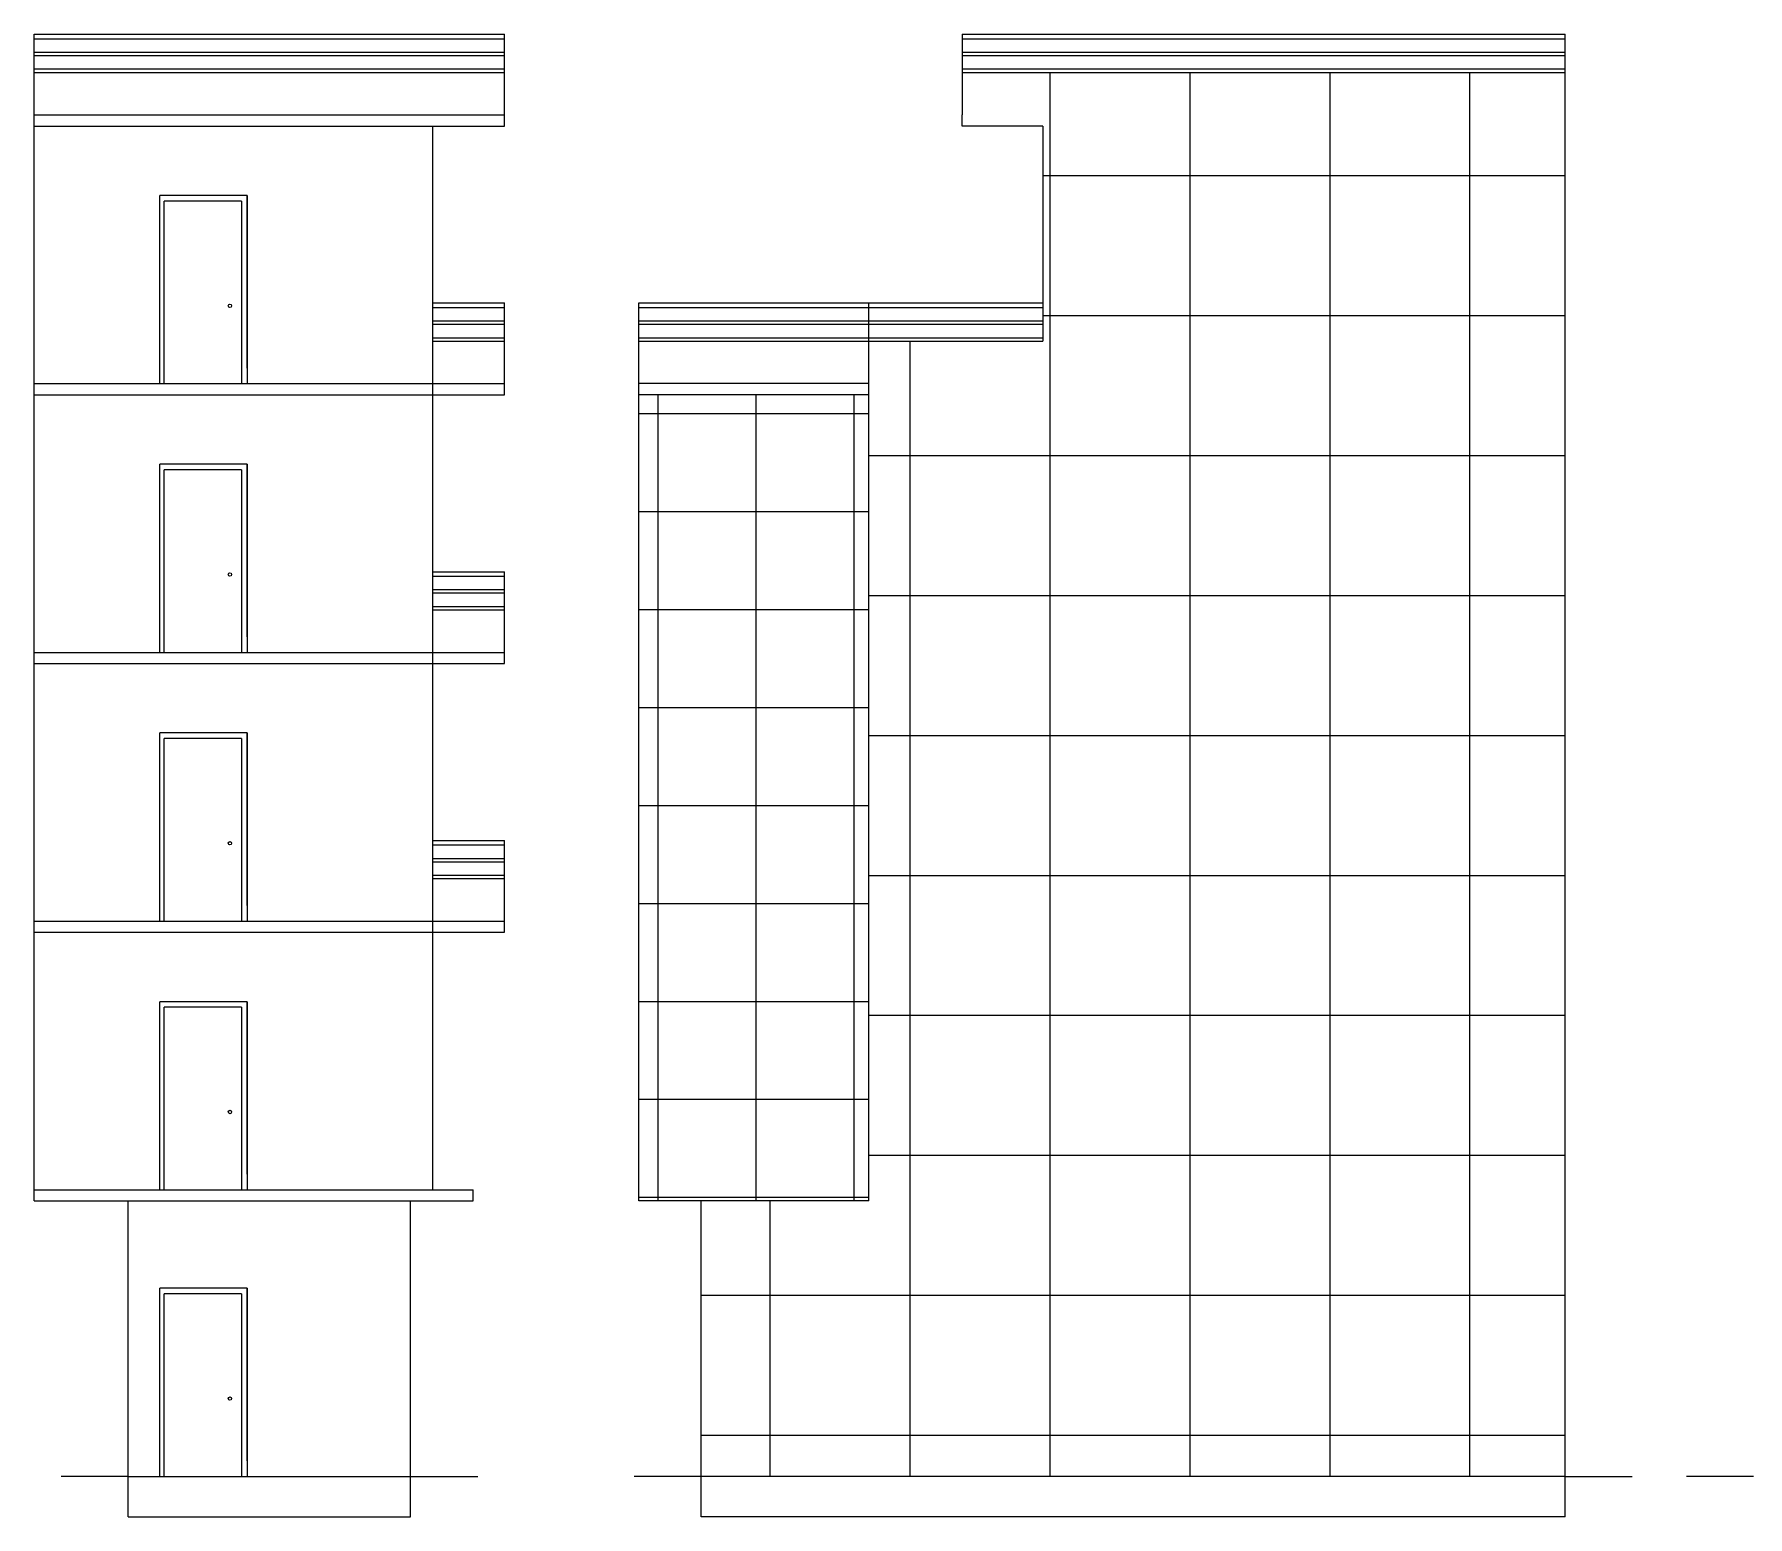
# Model space of a CAD drawing. Header units: inches. Extents: x 4069 to 291496, y -47643 to 12535.
# Drawn here: x 37239 to 38004, y 168 to 830 of the extents above; entities that cross this region are included whole.
import ezdxf

# ---------------------------------------------------------------- set-up
doc = ezdxf.new("R2010")
doc.units = ezdxf.units.IN
doc.header["$LTSCALE"] = 5
doc.header["$MEASUREMENT"] = 0
doc.layers.add('A-WALL', color=7, linetype='Continuous', lineweight=9)
doc.layers.add('DOOR', color=62, linetype='Continuous', lineweight=0)

msp = doc.modelspace()

# ---------------------------------------------------------------- hatches: boundary and pattern name
at = {"layer": 'A-WALL', "ltscale": 5}
h = msp.add_hatch(dxfattribs=at)
h.set_pattern_fill('ANSI37', color=256, scale=500, angle=45)
h.set_pattern_definition([(90, (6629.55, -608.095), (-62.5, 0), []), (180, (6629.55, -608.095), (-4e-15, -62.5), [])])
h.paths.add_polyline_path([(37922.04443, 813.03148), (37652.8022, 813.03148), (37652.8022, 794.03148), (37652.8022, 789.03148), (37688.8022, 789.03148), (37688.8022, 693.03148), (37611.12802, 693.03148), (37611.12802, 549.03148), (37611.12802, 429.03148), (37611.12802, 309.03148), (37536.34857, 309.03148), (37536.34857, 186.03148), (37922.04443, 186.03148)])
h = msp.add_hatch(dxfattribs=at)
h.set_pattern_fill('ANSI37', color=256, scale=350, angle=45)
h.set_pattern_definition([(90, (6629.553, -608.095), (-43.75, 0), []), (180, (6629.553, -608.095), (-4e-15, -43.75), [])])
h.paths.add_polyline_path([(37508.46516, 429.03148), (37508.46516, 309.03148), (37536.34857, 309.03148), (37611.12802, 309.03148), (37611.12802, 429.03148), (37611.12802, 549.03148), (37611.12802, 669.03148), (37508.46516, 669.03148), (37508.46516, 549.03148)])

# ---------------------------------------------------------------- linework, layer by layer
for p, q in [((37238.51154, 830.03148), (37448.51154, 830.03148)), ((37238.51154, 794.03148), (37238.51154, 830.03148)), ((37238.51154, 828.03148), (37448.51154, 828.03148)), ((37448.51154, 789.03148), (37448.51154, 830.03148)), ((37652.8022, 830.03148), (37922.04443, 830.03148)), ((37652.8022, 830.03148), (37652.8022, 794.03148)), ((37652.8022, 828.03148), (37922.04443, 828.03148)), ((37922.04443, 168.03148), (37922.04443, 830.03148)), ((37922.04443, 794.03148), (37922.04443, 830.03148)), ((37238.51154, 822.03148), (37448.51154, 822.03148)), ((37238.51154, 820.53148), (37448.51154, 820.53148)), ((37652.8022, 822.03148), (37922.04443, 822.03148)), ((37652.8022, 820.53148), (37922.04443, 820.53148)), ((37238.51154, 814.53148), (37448.51154, 814.53148)), ((37238.51154, 813.03148), (37448.51154, 813.03148)), ((37652.8022, 814.53148), (37922.04443, 814.53148)), ((37652.8022, 813.03148), (37922.04443, 813.03148)), ((37238.51154, 674.03148), (37238.51154, 794.03148)), ((37238.51154, 794.03148), (37448.51154, 794.03148)), ((37238.51154, 789.03148), (37448.51154, 789.03148)), ((37416.51154, 674.03148), (37416.51154, 789.03148)), ((37652.8022, 789.03148), (37652.8022, 794.03148)), ((37688.8022, 789.03148), (37652.8022, 789.03148)), ((37688.8022, 789.03148), (37688.8022, 693.03148)), ((37416.51154, 710.03148), (37448.51154, 710.03148)), ((37416.51154, 708.03148), (37448.51154, 708.03148)), ((37448.51154, 674.03148), (37448.51154, 710.03148)), ((37508.46516, 669.03148), (37508.46516, 710.03148)), ((37508.46516, 710.03148), (37688.8022, 710.03148)), ((37508.46516, 708.03148), (37688.8022, 708.03148)), ((37611.12802, 693.03148), (37611.12802, 710.03148)), ((37416.51154, 702.03148), (37448.51154, 702.03148)), ((37416.51154, 700.53148), (37448.51154, 700.53148)), ((37508.46516, 702.03148), (37688.8022, 702.03148)), ((37508.46516, 700.53148), (37688.8022, 700.53148)), ((37416.51154, 694.53148), (37448.51154, 694.53148)), ((37416.51154, 693.03148), (37448.51154, 693.03148)), ((37508.46516, 694.53148), (37688.8022, 694.53148)), ((37508.46516, 693.03148), (37688.8022, 693.03148)), ((37611.12802, 549.03148), (37611.12802, 693.03148)), ((37238.51154, 554.03148), (37238.51154, 674.03148)), ((37238.51154, 674.03148), (37448.51154, 674.03148)), ((37416.51154, 554.03148), (37416.51154, 674.03148)), ((37448.51154, 669.03148), (37448.51154, 674.03148)), ((37448.51154, 669.03148), (37448.51154, 674.03148)), ((37508.46516, 549.03148), (37508.46516, 674.03148)), ((37611.12802, 674.03148), (37508.46516, 674.03148)), ((37238.51154, 669.03148), (37448.51154, 669.03148)), ((37611.12802, 669.03148), (37508.46516, 669.03148)), ((37416.51154, 590.03148), (37448.51154, 590.03148)), ((37448.51154, 554.03148), (37448.51154, 590.03148)), ((37416.51154, 588.03148), (37448.51154, 588.03148)), ((37416.51154, 582.03148), (37448.51154, 582.03148)), ((37416.51154, 580.53148), (37448.51154, 580.53148)), ((37416.51154, 574.53148), (37448.51154, 574.53148)), ((37416.51154, 573.03148), (37448.51154, 573.03148)), ((37238.51154, 434.03148), (37238.51154, 554.03148)), ((37238.51154, 554.03148), (37448.51154, 554.03148)), ((37416.51154, 434.03148), (37416.51154, 554.03148)), ((37448.51154, 549.03148), (37448.51154, 554.03148)), ((37448.51154, 549.03148), (37448.51154, 554.03148)), ((37508.46516, 429.03148), (37508.46516, 554.03148)), ((37238.51154, 549.03148), (37448.51154, 549.03148)), ((37611.12802, 429.03148), (37611.12802, 549.03148)), ((37416.51154, 470.03148), (37448.51154, 470.03148)), ((37416.51154, 468.03148), (37448.51154, 468.03148)), ((37448.51154, 434.03148), (37448.51154, 470.03148)), ((37416.51154, 462.03148), (37448.51154, 462.03148)), ((37416.51154, 460.53148), (37448.51154, 460.53148)), ((37416.51154, 454.53148), (37448.51154, 454.53148)), ((37416.51154, 453.03148), (37448.51154, 453.03148)), ((37238.51154, 309.03148), (37238.51154, 434.03148)), ((37238.51154, 434.03148), (37448.51154, 434.03148)), ((37238.51154, 429.03148), (37448.51154, 429.03148)), ((37416.51154, 314.03148), (37416.51154, 434.03148)), ((37448.51154, 429.03148), (37448.51154, 434.03148)), ((37448.51154, 429.03148), (37448.51154, 434.03148)), ((37508.46516, 309.03148), (37508.46516, 434.03148)), ((37611.12802, 309.03148), (37611.12802, 429.03148)), ((37238.51154, 314.03148), (37434.51154, 314.03148)), ((37434.51154, 309.03148), (37434.51154, 314.03148)), ((37238.51154, 309.03148), (37434.51154, 309.03148)), ((37280.51154, 186.03148), (37280.51154, 309.03148)), ((37406.51154, 186.03148), (37406.51154, 309.03148)), ((37536.34857, 309.03148), (37508.46516, 309.03148)), ((37536.34857, 186.03148), (37536.34857, 309.03148)), ((37611.12802, 309.03148), (37536.34857, 309.03148)), ((37280.51154, 186.03148), (37250.51154, 186.03148)), ((37280.51154, 186.03148), (37406.51154, 186.03148)), ((37280.51154, 168.03148), (37280.51154, 186.03148)), ((37406.51154, 186.03148), (37436.51154, 186.03148)), ((37406.51154, 168.03148), (37406.51154, 186.03148)), ((37536.34857, 186.03148), (37506.34857, 186.03148)), ((37922.04443, 186.03148), (37536.34857, 186.03148)), ((37536.34857, 168.03148), (37536.34857, 186.03148)), ((37922.04443, 186.03148), (37952.04443, 186.03148)), ((37922.04443, 168.03148), (37922.04443, 186.03148)), ((38006.20983, 186.03148), (37976.20983, 186.03148)), ((37280.51154, 168.03148), (37406.51154, 168.03148)), ((37922.04443, 168.03148), (37536.34857, 168.03148))]:
    msp.add_line(p, q, dxfattribs=at)
for centre in [(37325.86062, 708.78148, -116.50712), (37325.86062, 588.78148, -116.50712), (37325.86062, 468.78148, -116.33808), (37325.86062, 348.78148, -116.33808), (37325.86062, 220.78148, -58.16904)]:
    msp.add_circle(centre, 0.7664, dxfattribs=at)
at = {"layer": 'DOOR', "lineweight": 13}
for p, q in [((37294.51154, 674.03148, -116.50712), (37294.51154, 758.03148, -116.50712)), ((37333.51142, 758.03148, -58.33808), (37294.51154, 758.03148, -116.50712)), ((37333.51142, 680.96334, -58.33808), (37333.51142, 758.03148, -58.33808)), ((37333.51142, 758.03148, -58.33808), (37333.51142, 674.03148, -58.33808)), ((37296.51154, 674.03148, -116.50712), (37296.51154, 755.53148, -116.50712)), ((37331.01142, 755.53148, -58.33808), (37296.51154, 755.53148, -116.50712)), ((37331.01142, 755.53148, -58.33808), (37331.01142, 674.03148, -58.33808)), ((37294.51154, 554.03148, -116.50712), (37294.51154, 638.03148, -116.50712)), ((37333.51142, 638.03148, -58.33808), (37294.51154, 638.03148, -116.50712)), ((37296.51154, 554.03148, -116.50712), (37296.51154, 635.53148, -116.50712)), ((37331.01142, 635.53148, -58.33808), (37296.51154, 635.53148, -116.50712)), ((37331.01142, 635.53148, -58.33808), (37331.01142, 554.03148, -58.33808)), ((37333.51142, 560.96334, -58.33808), (37333.51142, 638.03148, -58.33808)), ((37333.51142, 638.03148, -58.33808), (37333.51142, 554.03148, -58.33808)), ((37294.51154, 434.03148, -116.33808), (37294.51154, 518.03148, -116.33808)), ((37333.51142, 518.03148, -58.16904), (37294.51154, 518.03148, -116.33808)), ((37296.51154, 434.03148, -116.33808), (37296.51154, 515.53148, -116.33808)), ((37331.01142, 515.53148, -58.16904), (37296.51154, 515.53148, -116.33808)), ((37331.01142, 515.53148, -58.16904), (37331.01142, 434.03148, -58.16904)), ((37333.51142, 440.96334, -58.16904), (37333.51142, 518.03148, -58.16904)), ((37333.51142, 518.03148, -58.16904), (37333.51142, 434.03148, -58.16904)), ((37294.51154, 314.03148, -116.33808), (37294.51154, 398.03148, -116.33808)), ((37333.51142, 398.03148, -58.16904), (37294.51154, 398.03148, -116.33808)), ((37333.51142, 320.96334, -58.16904), (37333.51142, 398.03148, -58.16904)), ((37333.51142, 398.03148, -58.16904), (37333.51142, 314.03148, -58.16904)), ((37296.51154, 314.03148, -116.33808), (37296.51154, 395.53148, -116.33808)), ((37331.01142, 395.53148, -58.16904), (37296.51154, 395.53148, -116.33808)), ((37331.01142, 395.53148, -58.16904), (37331.01142, 314.03148, -58.16904)), ((37294.51154, 186.03148, -58.16904), (37294.51154, 270.03148, -58.16904)), ((37333.51142, 270.03148), (37294.51154, 270.03148, -58.16904)), ((37333.51142, 192.96334), (37333.51142, 270.03148)), ((37333.51142, 270.03148), (37333.51142, 186.03148)), ((37296.51154, 186.03148, -58.16904), (37296.51154, 267.53148, -58.16904)), ((37331.01142, 267.53148), (37296.51154, 267.53148, -58.16904)), ((37331.01142, 267.53148), (37331.01142, 186.03148))]:
    msp.add_line(p, q, dxfattribs=at)

doc.saveas('drawing.dxf')
